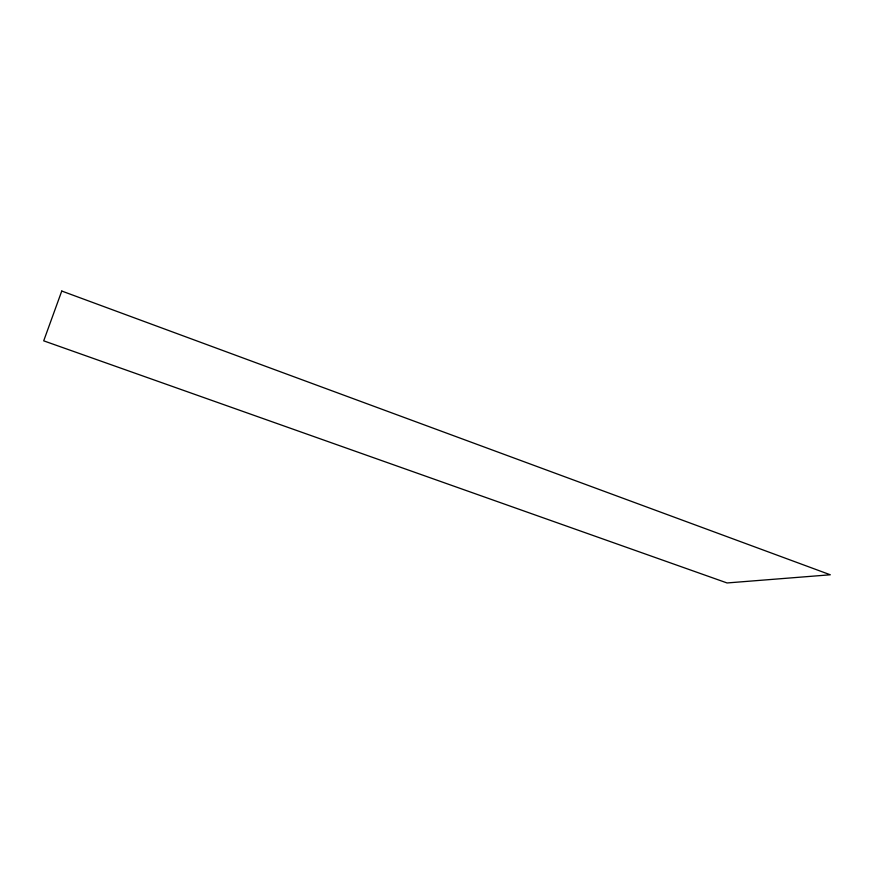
<?xml version="1.0" encoding="UTF-8"?>
<svg xmlns="http://www.w3.org/2000/svg" width="874" height="874" viewBox="0 0 874 874"><rect width="100%" height="100%" fill="white"/><g stroke="black" fill="none" stroke-linecap="round" stroke-linejoin="round"><path stroke-width="1.31" d="M61.759 291.042L43.7 340.838L727.07 582.958L830.3 574.786L61.759 291.042"/></g></svg>
